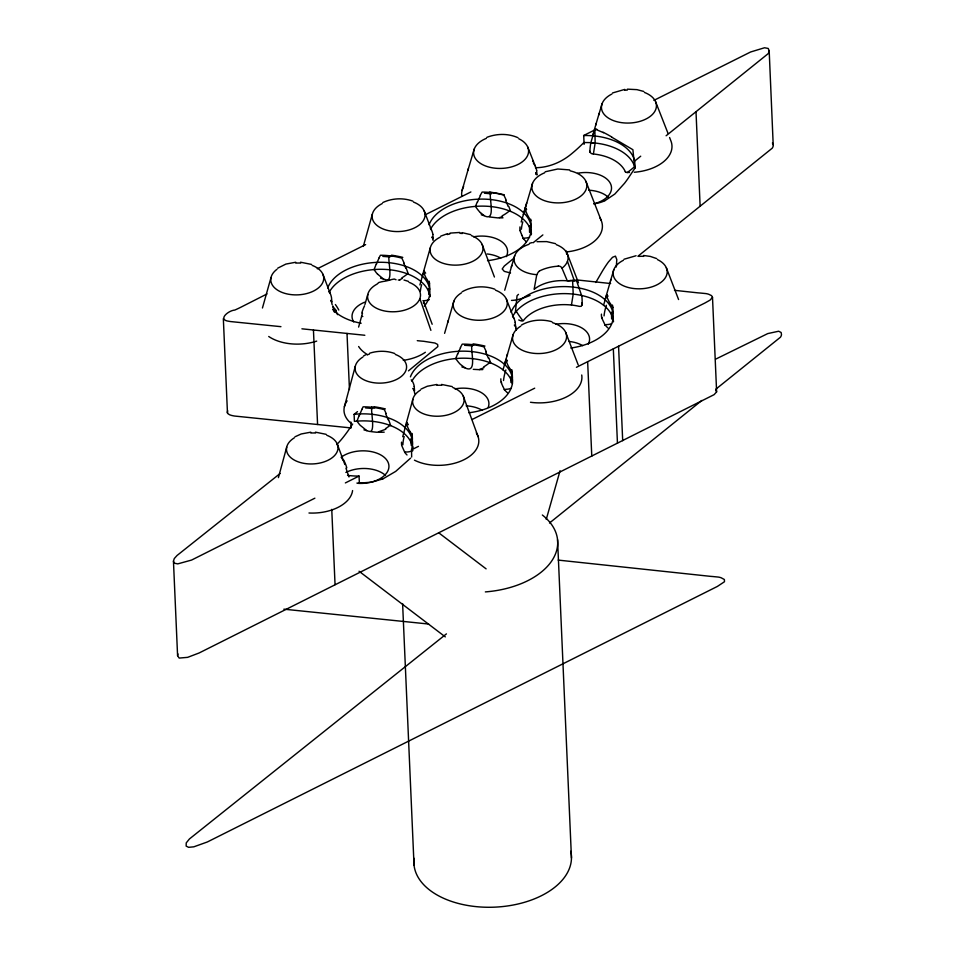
<?xml version="1.0" encoding="UTF-8"?>
<svg xmlns="http://www.w3.org/2000/svg" width="955" height="955" viewBox="0 0 955 955"><rect width="100%" height="100%" fill="white"/><g stroke="black" fill="none" stroke-linecap="round" stroke-linejoin="round"><path stroke-width="1.43" d="M518.732 319.961A40.564 24.352 -2.5 0 0 521.299 320.94L522.898 321.023A5.646 3.844 52 0 0 523.316 320.641L523.4 320.57A42.677 25.63 -2.5 0 1 578.993 306.292L579.255 306.34A5.646 5.181 -47.3 0 0 580.043 306.376C583.099 307.426 581.106 300.24 582.395 303.857M653.877 100.382L750.594 51.988L764.537 47.762L768.298 48.466L769.109 51.248A14.325 8.595 -2.5 0 1 768.071 53.731L666.113 135.765M769.169 50.436L773.24 145.733A14.325 8.595 -2.5 0 1 772.189 148.228L637.892 256.274M515.366 312.392L517.037 295.764A51.749 31.073 -2.5 0 1 518.481 294.367M674.481 290.32L697.341 292.791A56.047 33.652 -2.5 0 0 700.23 293.03L705.972 293.591A14.062 8.44 -2.5 0 1 708.706 294.259L711.559 295.644L712.502 297.339L716.62 391.837L714.149 394.63L199.118 652.981L187.634 657.35L179.146 658.079L177.582 655.643L173.452 561.146L174.276 558.556L177.057 555.476L280.137 473.489M177.582 655.643L177.976 653.924M616.297 266.994L616.799 259.545L615.45 256.131L612.525 257.301L608.359 262.064A73.869 37.376 -66.4 0 0 602.474 270.993L595.777 282.489M380.52 278.144A39.74 23.863 -2.5 0 0 383.421 278.967L384.769 279.421A22.848 22.443 -66.8 0 0 385.76 279.672C393.89 283.169 387.252 257.922 389.21 255.725L388.589 255.845A27.158 6.47 11.1 0 1 392.171 256.334M363.927 429.857A38.678 23.218 -2.5 0 0 366.792 430.645L367.723 430.956A19.554 19.195 -66.9 0 0 368.833 431.242C376.318 434.334 370.134 409.277 371.949 407.296M481.248 214.744A41.28 24.782 -2.5 0 0 484.161 215.651C496.445 222.491 488.709 197.578 490.584 192.528L489.975 192.647M461.886 366.923A40.564 24.352 -2.5 0 0 464.846 367.759C477.763 374.551 470.254 350.557 471.913 344.612L471.281 344.731L473.692 345.03M625.334 171.685L625.227 171.482A42.677 25.63 -2.5 0 0 593.401 153.97L595.144 143.023L594.87 129.009A51.749 31.073 -2.5 0 1 596.875 129.259M571.448 305.027L573.203 294.092L572.582 280.03M403.738 433.14L405.851 424.856M420.928 281.379L422.993 273.619M402.712 436.745L403.643 433.439M358.614 327.076L362.494 313.18M419.902 284.924L420.833 281.713M521.179 222.026L532.52 183.467M502.999 369.872L505.84 360.166A78.656 18.682 86.4 0 1 506.162 359.414M344.385 406.735L355.284 366.314M603.56 305.218L606.735 294.653A51.749 31.073 -2.5 0 1 608.037 296.169M278.406 477.631L286.703 447.143M405.612 425.703L412.811 399.405M363.306 246.414L372.319 214.278M262.446 307.999L271.005 277.595M422.874 274.025L430.287 247.846M504.729 290.225L511.82 265.454M444.6 333.343L453.888 301.183M593.401 153.97L592.613 153.874A7.103 6.9 -42.8 0 1 591.408 153.576L589.868 152.155A65.406 62.612 -21.9 0 1 590.859 142.677L594.571 129.999M605.207 299.297L610.913 279.505M546.248 519.413L560.072 470.708M504.562 364.225L513.205 334.465M364.929 304.478L367.794 294.498M462.077 190.534L468.428 168.498M592.721 135.395L596.23 123.326M447.644 322.527L448.182 320.713M523.328 214.469L526.694 202.949M506.962 355.809L507.499 353.995M598.678 115.054L602.116 103.629M511.343 267.078L514.709 255.677M595.681 125.177L599.167 113.382M610.424 281.14L613.802 269.728M467.89 170.348L474.253 149.016M357.015 421.131L359.056 415.676M582.359 304.144L581.786 305.469M457.529 353.983L455.762 358.543A37.352 36.577 -45.3 0 0 460.31 364.297L464.846 367.759M376.21 264.105L374.097 269.573A37.699 36.851 -40.8 0 0 377.583 274.24M477.309 201.839L475.495 206.376A37.484 36.6 -50.5 0 0 480.401 212.679M712.502 297.339L710.031 300.133L705.005 302.962L576.426 367.305M361.826 409.337L363.127 406.818A51.749 31.073 -2.5 0 1 384.364 409.671L386.154 413.539M460.406 347.548L462.22 344.134A51.749 31.073 -2.5 0 1 484.006 346.892L486.346 351.786M379.075 257.766L380.424 255.248A51.749 31.073 -2.5 0 1 401.876 258.172L404.144 263.067M480.246 195.441L482.108 192.062A51.749 31.073 -2.5 0 1 503.882 195.166L506.234 200.108M227.66 410.722C225.858 414.124 230.728 415.341 233.151 415.783A22.24 13.346 -2.5 0 0 234.715 416.058L351.13 427.936L350.879 422.026M640.721 156.19L634.717 161.025L635.015 168.056L627.769 178.883A94.461 47.786 -66.4 0 1 624.534 183.276L614.841 194.032L604.945 200.681M352.67 424.032L348.026 430.836A101.421 51.498 -66.2 0 1 345.591 434.179L344.612 435.468A73.308 37.221 -66.2 0 1 340.613 440.398L339.216 441.962A51.522 26.167 -66.2 0 1 336.709 444.636M411.665 457.027L411.545 449.817A51.749 31.073 -2.5 0 0 354.114 414.339L357.48 411.641M410.566 458.149L395.68 471.4L382.895 478.897M446.427 633.881L189.436 838.956L186.225 842.907L186.165 846.094L188.601 847.324L193.829 846.822L207.366 841.964L717.372 586.442L724.487 581.726L724.391 579.518L721.085 577.739A14.062 8.44 -2.5 0 0 718.351 577.071L712.597 576.51A56.047 33.652 -2.5 0 1 709.72 576.271L558.186 560.096M514.184 257.993L504.3 266.027L502.211 268.964L504.3 271.375L510.543 272.963M533.045 242.821L542.87 234.918M549.507 523.006L701.83 400.455M715.749 389.258L780.45 337.211A14.325 8.595 -2.5 0 0 781.488 334.716L781.154 332.495L778.647 331.23L767.772 333.582L715.57 359.187M408.477 370.862L437.868 346.57L437.641 344.469L434.943 343.036L423.566 341.269A91.417 54.889 -2.5 0 1 420.415 340.995L417.275 340.672M277.726 268.164L285.891 264.081L295.74 262.243M385.784 429.225L377.297 432.281A22.419 21.523 -67.8 0 1 376.401 432.221L370.922 431.6M462.125 291.8C471.901 286.178 484.233 285.414 494.809 289.198M363.533 355.988L365.443 354.926M294.952 436.805L301.195 433.976L310.769 432.185M521.442 325.082C530.562 319.806 541.891 318.898 551.954 321.74M421.06 389.079L427.291 386.25L436.877 384.459M402.151 278.574L399.87 279.684M483.934 367.699L479.124 369.657L473.286 369.346M317.275 268.785L365.634 244.599M425.369 214.708L470.887 191.943M532.568 161.073L533.2 160.762L533.26 162.075M595.096 129.796L583.72 135.479L584.102 144.348M314.875 498.188L191.585 560.06L177.749 563.88L174.276 563.175L173.452 561.146M345.364 482.932L359.056 476.079L359.367 483.111L371.507 482.203L382.74 478.956M411.545 449.817L418.469 446.355M472.128 419.496L534.705 388.184M267.042 293.937L240.911 307.2A108.333 65.047 -2.5 0 1 234.799 310.065C228.138 310.518 217.239 319.997 229.033 321.298A22.24 13.346 -2.5 0 0 230.585 321.56L280.937 326.67M612.537 92.957L624.785 89.4M382.764 202.567C392.051 198.151 403.153 197.625 412.835 201.111M440.744 236.136L447.573 233.641M624.045 259.235L636.078 255.737M502.473 216.69L498.247 217.943L489.533 216.964M486.907 137.329C496.779 133.497 508.275 133.342 518.004 137.723M545.174 171.781L557.768 168.999L569.669 169.918M529.488 243.322L531.935 242.618M369.764 353.159C377.822 350.64 386.751 350.581 394.713 353.505M568.523 280.83L571.317 280.281M371.877 407.308L371.328 407.415A26.418 6.088 10.8 0 1 374.635 407.869M594.034 203.869L598.666 202.914A78.656 39.788 -66.4 0 0 604.742 200.801M450.044 233.104L459.809 232.459M382.704 281.546L382.704 281.546A33.509 20.115 -2.5 0 0 391.562 279.552L394.284 279.027L396.05 279.743M382.334 281.594L378.837 282.501L377.01 284.136A26.489 15.913 -2.5 0 0 375.411 307.677A26.489 15.913 -2.5 0 0 414.47 305.409A26.489 15.913 -2.5 0 0 408.967 282.286M536.996 241.687L546.714 241.603L555.631 243.68M558.257 266.159L554.855 266.481A33.509 20.115 -2.5 0 0 539.408 270.981M535.409 167.734C548.862 167.626 561.779 162.111 571.961 153.48A106.65 68.414 -53.6 0 0 583.863 142.546M627.363 89.161L636.961 89.639L643.742 91.441M529.07 244.289A27.05 16.235 -2.5 0 0 514.244 261.193A27.05 16.235 -2.5 0 0 535.134 274.527L536.77 274.67L534.143 289.305A33.509 20.115 -2.5 0 1 567.294 280.818L574.385 280.794L567.449 261.348M590.882 142.677L595.144 143.023M643.503 255.474L650.307 256.418L656.789 258.626M300.527 262.207L311.521 264.428M441.532 384.435L452.228 386.596M315.437 432.161L326.132 434.322M301.911 328.818L364.834 335.265M283.874 609.171L428.604 624.033M576.307 279.863L610.627 283.528M462.065 232.638L470.803 234.679M574.779 280.304L576.498 280.555L581.571 295.453M389.521 280.281L388.172 280.078M362.816 316.523L361.587 316.332M403.989 280.03L408.31 281.331M603.488 132.673L594.87 129.009M366.792 430.645L360.131 425.226A37.15 36.314 -37.4 0 1 357.003 421.131M612.024 137.341L632.902 149.708L634.586 166.468M383.421 278.967L377.643 274.192M484.161 215.651L480.461 212.619M438.632 532.735L486.107 568.858M359.044 571.245L445.328 636.901M625.788 172.258L627.149 172.461A41.28 24.782 -2.5 0 0 629.5 172.473M715.689 390.129L716.62 391.837M533.439 163.424L533.952 164.009A28.59 14.612 -65.1 0 1 536.65 170.468M772.428 142.952L773.299 144.921M504.694 389.974L505.016 390.297A40.564 24.352 -2.5 0 0 507.356 392.708M605.267 325.201L605.673 325.631A40.564 24.352 -2.5 0 0 608.013 328.031M523.447 238.666L523.853 239.12A41.28 24.782 -2.5 0 0 526.193 241.639M613.11 313.216L612.847 307.498L610.317 303.523M512.453 377.894L512.19 372.175L509.707 368.272M412.441 439.575L412.238 435.074L409.862 431.302M429.738 289.365L429.511 283.671L426.73 279.111M341.532 457.6L342.952 460.059M530.705 220.593L528.33 216.558M604.969 324.736L602.032 318.564M504.324 389.389L503.106 386.882M523.161 238.153L522.182 235.897M335.384 309.742L335.086 309.169A39.74 23.863 -2.5 0 0 332.829 306.722M337.521 314.649L335.73 310.518M502.724 386.083L501.411 383.218M521.514 234.321L520.368 231.552M521.585 234.464L522.075 235.622M655.548 101.6L667.999 133.33M585.952 181.426L601.065 220.128M527.697 146.975L535.23 165.955M666.315 267.722L678.587 299.548M567.222 253.672L578.455 282.704M567.294 280.818L561.994 268.212A27.05 16.235 -2.5 0 0 556.311 244.659M565.718 332.459L578.205 364.917M506.401 299.178L513.826 318.206M322.874 274.216L330.239 293.507M669.586 137.496L670.649 140.266A41.28 24.782 -2.5 0 1 634.287 172.258M482.156 244.468L494.427 277.022M424.187 210.9L431.481 230M423.34 300.67L432.173 324.258M488.876 357.946L490.703 362.972M406.221 268.2L408.394 274.24M508.764 206.328L510.591 211.389M337.175 443.848L344.851 464.464M463.282 396.122L478.133 436.721M388.613 419.651L390.738 425.655M419.878 298.629L430.896 330.358M345.949 468.153L348.981 476.951M607.117 296.802L606.735 294.653M506.52 361.479L506.15 359.319A51.749 31.073 -2.5 0 1 507.439 360.835M516.034 328.245L516.452 329.893M601.674 317.526L601.578 317.048A40.564 24.352 -2.5 0 1 601.435 314.123M332.889 306.006L334.346 312.118M520.069 230.632L519.95 229.928A41.28 24.782 -2.5 0 1 519.998 226.884M501.065 382.179L500.981 381.702A40.564 24.352 -2.5 0 1 500.85 378.813M525.668 210.196L525.369 207.868A51.749 31.073 -2.5 0 1 526.623 209.431M515.163 322.408L515.628 326.61A51.749 31.073 -2.5 0 1 514.327 325.094M432.83 234.393L433.2 238.643A51.749 31.073 -2.5 0 1 431.958 237.126M536.626 170.479L537.008 174.908A51.749 31.073 -2.5 0 1 535.755 173.356M414.207 386.572L414.554 390.738A51.749 31.073 -2.5 0 1 412.763 388.47M696.004 111.711L700.134 206.208M618.565 346.211L622.696 440.709M613.325 348.838L617.455 443.323M587.647 361.682L591.778 456.18M566.458 251.093L566.59 254.042M557.553 539.659L571.46 858.008M402.604 603.584L414.028 865.075M354.114 414.339L354.412 421.37A51.749 31.073 -2.5 0 1 412.775 448.265M347.011 333.438L349.458 389.545M331.755 509.361L335.05 584.651M313.443 330L317.573 424.486M223.339 318.636L227.469 413.133M531.099 226.669L530.908 220.915A51.749 31.073 -2.5 0 0 530.765 219.268M412.632 446.51L412.679 448.778M613.301 320.223L613.325 321.369M429.869 295.191L429.893 296.337M531.207 233.712L531.207 234.858M359.056 476.079A51.749 31.073 -2.5 0 1 347.536 475.375M583.577 135.55A51.749 31.073 -2.5 0 1 634.717 161.025M329.236 292.266A51.749 31.073 -2.5 0 1 384.614 269.382A51.749 31.073 -2.5 0 1 430.037 296.719M353.744 321.966A27.098 16.271 -2.5 0 1 364.643 302.198M327.708 287.968A51.749 31.073 -2.5 0 1 395.645 263.652A51.749 31.073 -2.5 0 1 424.295 306.149M361.157 323.232A51.749 31.073 -2.5 0 1 332.638 309.42M569.216 341.46A27.098 16.271 -2.5 0 1 582.705 345.638M512.608 316.582A51.749 31.073 -2.5 0 1 568.691 293.734A51.749 31.073 -2.5 0 1 613.492 321.871M555.643 324.306A27.098 16.271 -2.5 0 1 582.18 328.138A27.098 16.271 -2.5 0 1 588.28 344.146M511.08 312.285A51.749 31.073 -2.5 0 1 566.052 286.619A51.749 31.073 -2.5 0 1 613.182 314.828A51.749 31.073 -2.5 0 1 570.804 348.026M466.147 405.839A27.098 16.271 -2.5 0 1 482.036 410.208M411.939 381.152A51.749 31.073 -2.5 0 1 465.873 358.221A51.749 31.073 -2.5 0 1 512.453 383.874M454.974 388.888A27.098 16.271 -2.5 0 1 488.256 407.296M410.411 376.855A51.749 31.073 -2.5 0 1 465.813 351.201A51.749 31.073 -2.5 0 1 512.549 379.923A51.749 31.073 -2.5 0 1 468.857 412.775M345.865 472.45A27.098 16.271 -2.5 0 1 385.522 475.435M359.367 483.111A51.749 31.073 -2.5 0 1 356.895 483.099M341.126 457.23A27.098 16.271 -2.5 0 1 387.109 460.537A27.098 16.271 -2.5 0 1 358.304 483.373M487.217 253.958A27.098 16.271 -2.5 0 1 500.707 258.137M430.61 229.081A51.749 31.073 -2.5 0 1 486.393 206.22A51.749 31.073 -2.5 0 1 531.457 234.023M473.644 236.804A27.098 16.271 -2.5 0 1 500.169 240.636A27.098 16.271 -2.5 0 1 506.269 256.644M429.07 224.783A51.749 31.073 -2.5 0 1 484.471 199.129A51.749 31.073 -2.5 0 1 531.207 227.839A51.749 31.073 -2.5 0 1 487.528 260.691M588.769 190.2A27.098 16.271 -2.5 0 1 608.108 197.1M583.887 142.582A51.749 31.073 -2.5 0 1 635.015 168.056M577.596 173.249A27.098 16.271 -2.5 0 1 610.257 183.169A27.098 16.271 -2.5 0 1 593.914 203.797M589.868 152.155A41.28 24.782 -2.5 0 1 589.653 151.009M644.434 92.432A27.516 16.521 -2.5 0 1 649.973 116.582A27.516 16.521 -2.5 0 1 609.171 118.563A27.516 16.521 -2.5 0 1 611.916 94.008M624.689 90.307A27.516 16.521 -2.5 0 1 627.363 90.056M634.657 166.612A65.406 36.338 -48.8 0 1 627.184 172.616M625.788 172.27A7.103 4.047 -52 0 1 625.298 171.733M602.999 132.268A25.391 3.378 33.9 0 1 611.761 136.995M352.586 490.56A38.678 23.218 -2.5 0 1 308.978 513.002M326.765 435.253A25.785 15.483 -2.5 0 1 332.507 457.469A25.785 15.483 -2.5 0 1 295 460.453A25.785 15.483 -2.5 0 1 294.307 437.844M310.781 433.033A25.785 15.483 -2.5 0 1 315.627 433.009M343.454 459.749A41.889 38.236 -41.4 0 1 346.796 467.855M581.774 295.417A61.395 57.646 -27.3 0 1 582.156 302.413M522.481 320.164A62.075 44.969 45.4 0 1 516.667 311.891M537.056 274.61A3.856 2.292 -59.2 0 1 539.42 271.125M612.453 305.039A51.749 31.073 -2.5 0 1 612.847 307.498M530.073 295.382A48.741 13.382 -33.5 0 1 511.486 300.407M558.257 266.039A3.856 3.307 -5.9 0 1 561.97 268.224M576.402 280.531A50.161 3.486 7.9 0 1 574.23 280.77M398.283 280.018A26.489 15.913 -2.5 0 1 399.858 280.161M361.79 313.001A47.726 45.733 -15.5 0 1 364.559 305.791M425.369 352.264A39.74 23.863 -2.5 0 1 403.296 360.357M367.341 354.544A39.74 23.863 -2.5 0 1 358.638 346.51M604.049 315.902A32.888 18.3 -63.3 0 1 606.365 305.29M657.553 259.641A27.05 16.235 -2.5 0 1 659.619 283.301A27.05 16.235 -2.5 0 1 620.117 284.029A27.05 16.235 -2.5 0 1 623.436 260.261M638.62 256.382A27.05 16.235 -2.5 0 1 643.718 256.358M611.534 323.745A30.691 14.576 -50.1 0 1 606.27 324.593M605.195 325.309A17.297 8.822 -56.9 0 1 604.861 324.855M602.223 318.373A14.767 8.858 -63 0 1 601.901 317.335M610.09 303.38A28.161 6.267 48.2 0 1 606.962 296.647M611.427 312.178A148.168 47.917 83.1 0 1 611.63 318.982M312.178 265.383A26.489 15.913 -2.5 0 1 318.612 287.765A26.489 15.913 -2.5 0 1 280.901 291.932A26.489 15.913 -2.5 0 1 276.986 269.274M295.74 263.103A26.489 15.913 -2.5 0 1 300.73 263.079M335.384 304.538A30.405 13.454 44 0 1 338.798 310.041M316.702 341.114A39.74 23.863 -2.5 0 1 268.713 336.482M335.993 310.065A15.901 5.527 45.2 0 1 336.303 310.853M331.254 300.885A90.391 6.255 75.3 0 1 332.197 304.764M330.645 300.383A51.749 31.073 -2.5 0 0 331.886 301.899L331.504 297.674A27.504 14.409 -64.6 0 0 328.926 291.382M425.655 273.19A51.749 31.073 -2.5 0 0 423.865 270.898L424.139 273.094A27.504 6.542 48.4 0 0 426.61 279.027M429.189 281.236A51.749 31.073 -2.5 0 1 429.511 283.671M600.05 218.146A41.28 24.782 -2.5 0 1 567.521 251.81M570.171 170.85A27.516 16.521 -2.5 0 1 581.965 195.13A27.516 16.521 -2.5 0 1 539.503 198.353A27.516 16.521 -2.5 0 1 544.648 172.783M529.595 237.306A32.47 14.898 -49.5 0 1 524.462 238.082M523.364 238.774A17.56 8.619 -56.2 0 1 523.042 238.296M520.559 231.373A16.223 9.538 -62.5 0 1 520.296 230.442M521.382 229.224A30.19 16.438 -62.5 0 1 522.803 221.799M524.582 212.476A92.754 19.733 88.2 0 1 525.584 209.217M528.27 216.522A28.59 6.769 49.3 0 1 525.62 210.16M529.44 225.583A144.587 43.894 84.3 0 1 529.559 232.387M518.78 138.75A27.516 16.521 -2.5 0 1 520.212 163.245A27.516 16.521 -2.5 0 1 479.47 162.72A27.516 16.521 -2.5 0 1 486.393 138.332M484.448 193.256A30.942 5.742 9.7 0 1 491.348 193.865M503.01 217.824A41.28 24.782 -2.5 0 1 499.501 217.835M461.79 196.372A41.28 24.782 -2.5 0 1 463.617 186.523M489.438 192.11A29.45 7.294 11.7 0 1 504.24 194.808M477.572 201.971A139.502 114.564 38.2 0 1 480.425 195.548M505.589 200.275A144.587 123.243 24.5 0 1 508.144 206.459M509.875 210.518A36.087 32.649 -52.5 0 1 502.115 215.842M535.695 172.545A92.754 4.477 75.5 0 1 536.161 174.443M395.346 354.436A25.785 15.483 -2.5 0 1 401.088 376.64A25.785 15.483 -2.5 0 1 363.58 379.624A25.785 15.483 -2.5 0 1 362.888 357.027M367.054 354.926A25.785 15.483 -2.5 0 1 369.382 354.078M413.849 389.592A95.357 6.804 75.6 0 1 414.828 393.687M511.808 369.716A51.749 31.073 -2.5 0 1 512.19 372.175M411.199 379.815A26.847 14.158 -64.1 0 1 414.267 386.512M384.197 432.173A38.678 23.218 -2.5 0 1 378.598 432.221M351.392 423.554A38.678 23.218 -2.5 0 1 347.107 400.849M408.37 424.712A51.749 31.073 -2.5 0 0 406.579 422.444L406.842 424.581A26.847 6.47 47.9 0 0 409.695 431.194M412.047 433.475A51.749 31.073 -2.5 0 1 412.238 435.074M365.574 407.952A28.865 4.882 8.9 0 1 372.653 408.549M373.954 406.723A28.686 6.709 10.9 0 1 385.343 408.907M359.271 415.783A141.125 115.591 35.8 0 1 361.957 409.409M385.605 413.682A146.449 124.066 22.9 0 1 388.076 419.758M390.297 425.094A36.457 33.222 -51.8 0 1 385.474 428.652M476.306 432.854A38.678 23.218 -2.5 0 1 462.053 460.632A38.678 23.218 -2.5 0 1 414.434 460.155M407.009 454.974A38.678 23.218 -2.5 0 1 404.848 452.527L401.709 445.519A38.678 23.218 -2.5 0 1 401.542 442.153M452.873 387.527A25.785 15.483 -2.5 0 1 458.615 409.731A25.785 15.483 -2.5 0 1 421.107 412.727A25.785 15.483 -2.5 0 1 420.415 390.118M436.877 385.307A25.785 15.483 -2.5 0 1 441.735 385.283M402.891 444.803A27.074 14.659 -63.2 0 1 404.168 436.519M412.93 450.617A29.354 13.859 -50.1 0 1 405.218 451.942M406.018 425.691A95.357 20.771 86.9 0 1 406.735 423.244M410.996 438.596A146.449 44.408 83.2 0 1 411.211 445.328M495.478 290.165A27.05 16.235 -2.5 0 1 501.506 313.455A27.05 16.235 -2.5 0 1 462.16 316.594A27.05 16.235 -2.5 0 1 461.432 292.875M515.533 326.479A78.656 6.649 74.6 0 1 515.939 328.102M512.501 316.105A28.161 14.898 -65.3 0 1 515.234 322.336M482.848 369.561A40.564 24.352 -2.5 0 1 479.422 369.609M464.584 345.316A30.094 5.599 8.6 0 1 472.427 345.913M473.023 343.86A29.987 7.556 10.6 0 1 484.961 346.068M457.767 354.102A142.975 118.193 35.9 0 1 460.549 347.632M485.737 351.953A148.168 126.729 21.8 0 1 488.268 358.077M490.082 362.232A36.648 33.425 -51.6 0 1 483.564 366.947M581.726 375.005A40.564 24.352 -2.5 0 1 530.479 402.27M552.539 322.683A27.05 16.235 -2.5 0 1 561.874 345.853A27.05 16.235 -2.5 0 1 522.146 350.21A27.05 16.235 -2.5 0 1 520.75 326.156M503.524 380.532A33.115 18.36 -63.2 0 1 505.864 369.955M511.235 388.327A30.811 14.576 -50 0 1 505.601 389.27M504.538 389.974A17.297 8.798 -56.9 0 1 504.216 389.521M501.614 383.027A14.767 8.822 -62.9 0 1 501.303 381.988M509.493 368.129A28.161 6.327 48.3 0 1 506.377 361.348M510.758 376.855A148.168 47.547 83.2 0 1 510.937 382.525M471.46 235.634A26.489 15.913 -2.5 0 1 476.784 258.901A26.489 15.913 -2.5 0 1 437.509 260.799A26.489 15.913 -2.5 0 1 440.148 237.162M447.274 234.548A26.489 15.913 -2.5 0 1 449.841 233.987M460.012 233.33A26.489 15.913 -2.5 0 1 462.363 233.509M423.208 274.706A93.924 20.437 87.3 0 1 424.032 271.912M428.58 288.577A146.127 44.873 83.5 0 1 428.723 294.259M420.391 290.881A28.901 15.71 -63 0 1 421.632 284.697M429.296 299.619A30.5 14.277 -49.9 0 1 423.137 300.694M424.509 303.929A39.74 23.863 -2.5 0 1 423.328 302.711M413.491 202.066A26.489 15.913 -2.5 0 1 418.815 225.332A26.489 15.913 -2.5 0 1 379.541 227.23A26.489 15.913 -2.5 0 1 382.179 203.594M382.824 256.406A29.677 5.241 9.1 0 1 389.915 257.002M391.514 255.176A29.498 7.103 11.1 0 1 402.807 257.373M376.413 264.213A135.706 111.425 36.3 0 1 379.195 257.838M403.714 263.174A146.127 124.281 23.2 0 1 405.791 268.295M407.833 273.548A36.29 32.995 -52 0 1 401.804 277.869M432.269 237.103A93.924 6.005 75.5 0 1 433.069 240.362M430.239 228.09A27.504 14.361 -64.6 0 1 432.866 234.345M542.345 515.008A78.847 47.344 -2.5 0 1 550.641 562.495A78.847 47.344 -2.5 0 1 485.355 591.909M570.744 851.275A78.847 47.344 -2.5 0 1 494.893 907.143A78.847 47.344 -2.5 0 1 414.112 858.318"/></g></svg>
